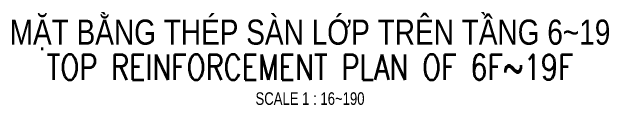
# Model space of a CAD drawing. Header units: millimetres. Extents: x -179076 to 505271, y -18667 to 119516.
# Drawn here: x 177999 to 195864, y 18374 to 21151 of the extents above; entities that cross this region are included whole.
import ezdxf
from ezdxf.enums import TextEntityAlignment as Align

# ---------------------------------------------------------------- set-up
doc = ezdxf.new("R2010")
doc.units = ezdxf.units.MM
for name, color, linetype, lineweight in [('NDC_S_ANNO', 7, 'Continuous', 20), ('NDC_S_ENG TITLE', 3, 'Continuous', 20), ('NDC_S_TEXT SYMBOL', 7, 'Continuous', 20), ('NDC_S_VN TITLE', 6, 'Continuous', 35)]:
    doc.layers.add(name, color=color, linetype=linetype, lineweight=lineweight)
doc.styles.add('NDC_ANNO', font='', dxfattribs={"width": 0.8})
doc.styles.add('NDC_EN TXT', font='romans.shx', dxfattribs={"width": 0.8})
doc.styles.add('NDC_VIE TXT', font='arial.ttf', dxfattribs={"width": 0.8})
doc.styles.get('NDC_ANNO').set_extended_font_data('Dotum')

# ---------------------------------------------------------------- blocks, each defined once
blk = doc.blocks.new('Drawing name_symbol')
at = {"layer": 'NDC_S_ENG TITLE', "style": 'NDC_EN TXT', "width": 0.8}
blk.add_attdef('SECTDET1', text='', height=5, dxfattribs=at).set_placement((0, 1.01), align=Align.CENTER)
at = {"layer": 'NDC_S_TEXT SYMBOL', "lineweight": 25, "style": 'NDC_ANNO', "width": 0.8}
blk.add_attdef('SSCALE', text='', height=2.5, dxfattribs=at).set_placement((0, -4), align=Align.CENTER)
at = {"layer": 'NDC_S_VN TITLE', "style": 'NDC_VIE TXT', "width": 0.8}
blk.add_attdef('SECTDET2', text='', height=5, dxfattribs=at).set_placement((0, 7.97), align=Align.CENTER)

msp = doc.modelspace()

# ---------------------------------------------------------------- block references
at = {"layer": 'NDC_S_ANNO', "xscale": 150, "yscale": 150, "zscale": 150}
msp.add_blockref('Drawing name_symbol', (186916.8, 18979), dxfattribs=at).add_auto_attribs({'SECTDET1': 'TOP REINFORCEMENT PLAN OF 6F~19F', 'SECTDET2': 'MẶT BẰNG THÉP SÀN LỚP TRÊN TẦNG 6~19', 'SSCALE': 'SCALE 1 : 16~190'})

doc.saveas('drawing.dxf')
